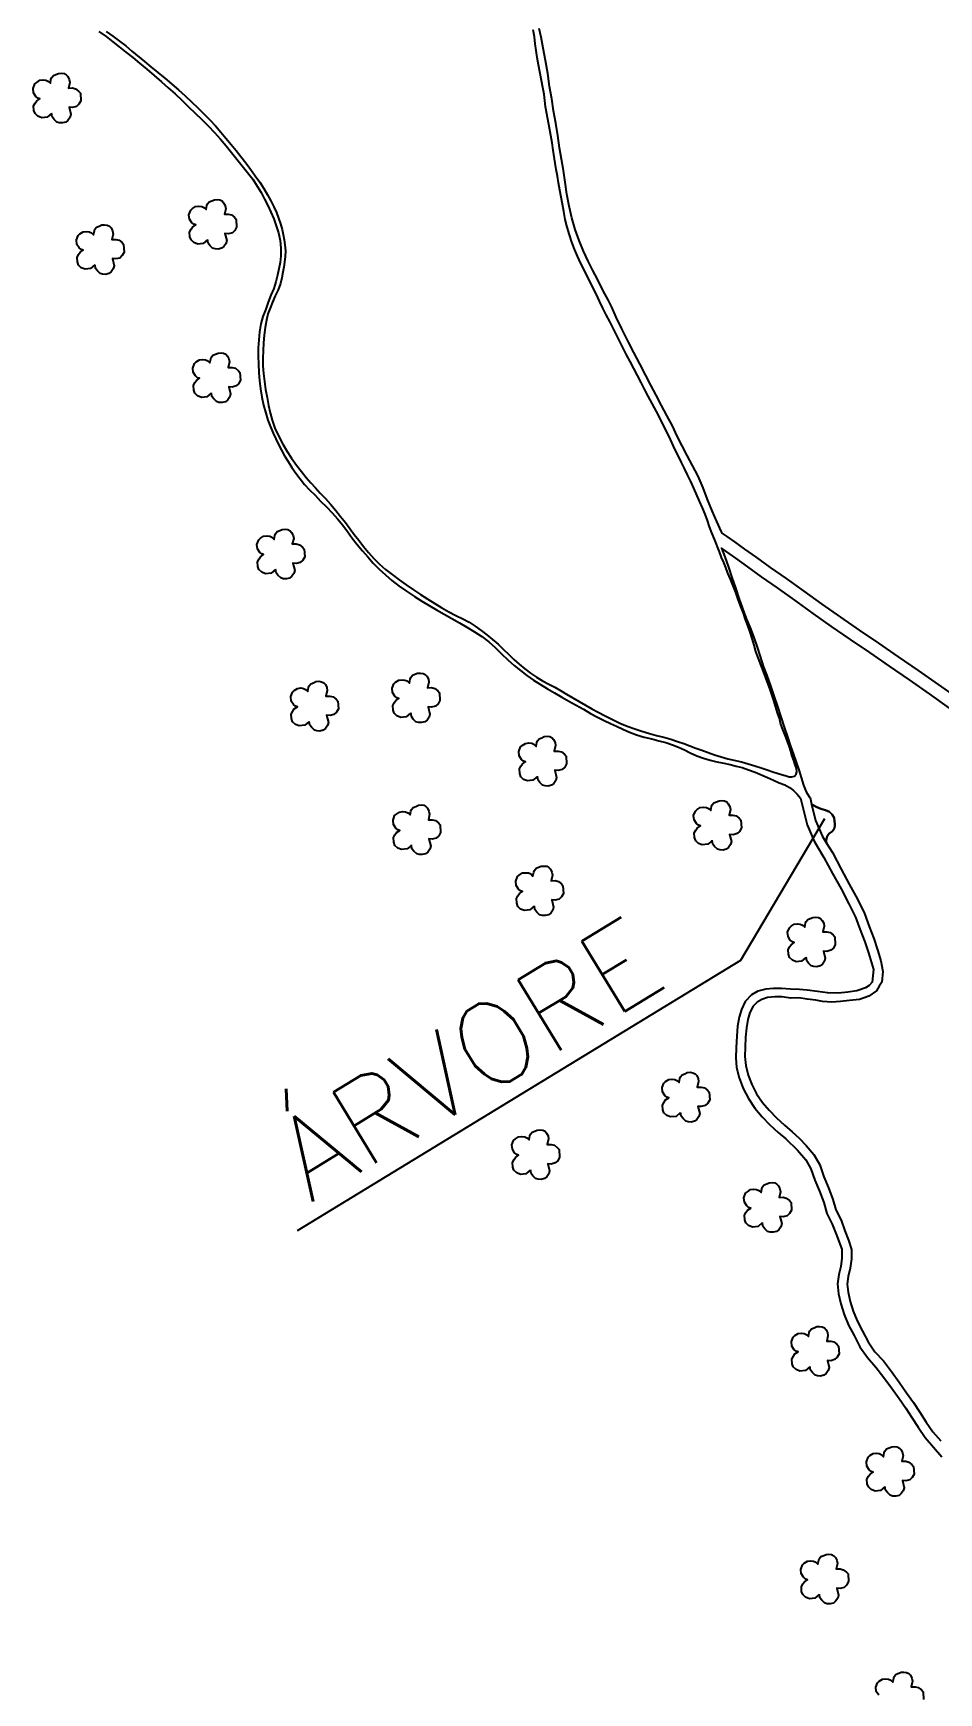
# Model space of a CAD drawing. Extents: x 737683 to 746083, y 7801653 to 7813533.
# Drawn here: x 740900 to 741469, y 7804746 to 7805790 of the extents above; entities that cross this region are included whole.
import ezdxf

# ---------------------------------------------------------------- set-up
doc = ezdxf.new("R2010")
doc.units = 0
doc.header["$MEASUREMENT"] = 0
doc.linetypes.add('CONTINUO', pattern=[0])
for name, color, linetype in [('0114000479', 1, 'Continuous'), ('0114000479013', 5, 'Continuous'), ('0114000479173', 5, 'Continuous'), ('0114000479174', 5, 'Continuous'), ('_SIMBOLO ARVORE', 118, 'Continuous'), ('MATO', 3, 'Continuous')]:
    doc.layers.add(name, color=color, linetype=linetype)
doc.layers.add('TEXTO_DIVERSOS', color=7, linetype='Continuous', lineweight=5)
doc.styles.add('ROMANS', font='romans')

msp = doc.modelspace()

# ---------------------------------------------------------------- linework, layer by layer
at = {"linetype": 'ByBlock'}
msp.add_lwpolyline([(741397.5, 7805295.5), (741344.6, 7805206.3), (741065.7, 7805036.3)], dxfattribs=at)
at = {"layer": '0114000479'}
msp.add_lwpolyline([(740941, 7805790.8), (740945.5, 7805787.6), (740949.7, 7805784.4), (740953.8, 7805781.1), (740957.9, 7805777.9), (740962.2, 7805774.5), (740966.5, 7805770.9), (740971.1, 7805767), (740975.7, 7805763.1), (740980.3, 7805759.2), (740984.6, 7805755.4), (740988.9, 7805751.5), (740993.1, 7805747.6), (740997.3, 7805743.5), (741001.6, 7805739.4), (741005.7, 7805735.4), (741009.7, 7805731.4), (741013.6, 7805727.2), (741017.4, 7805723), (741021, 7805718.8), (741024.4, 7805714.6), (741027.8, 7805710.4), (741031.1, 7805706.3), (741034.4, 7805702.1), (741037.7, 7805697.8), (741040.6, 7805693.5), (741043, 7805689.5), (741045.2, 7805685.4), (741047.2, 7805681.3), (741049.2, 7805677.1), (741051, 7805672.9), (741052.5, 7805668.6), (741053.9, 7805664.1), (741055, 7805659.4), (741055.4, 7805654.4), (741055.3, 7805649.6), (741055, 7805645.4), (741054.2, 7805641.5), (741053.3, 7805637.5), (741052.2, 7805633.4), (741050.9, 7805629.2), (741049.1, 7805625), (741047.5, 7805620.6), (741045.9, 7805616.2), (741044.1, 7805611.6), (741042.8, 7805606.8), (741041.9, 7805601.9), (741041.5, 7805596.9), (741041.2, 7805591.7), (741041.2, 7805586.6), (741041.4, 7805581.5), (741041.6, 7805576.3), (741042, 7805571.1), (741042.6, 7805566), (741043.4, 7805560.8), (741044.5, 7805555.7), (741045.9, 7805550.7), (741047.3, 7805546.2), (741048.8, 7805542), (741050.5, 7805538.1), (741052.2, 7805534.5), (741053.9, 7805530.9), (741055.8, 7805527.4), (741057.8, 7805523.8), (741060, 7805520.2), (741062.3, 7805516.5), (741064.8, 7805512.9), (741067.5, 7805509.4), (741070.3, 7805505.9), (741073.5, 7805502.4), (741076.9, 7805499), (741080.4, 7805495.4), (741084.1, 7805491.8), (741087.7, 7805488), (741091.1, 7805484.3), (741094.3, 7805480.3), (741097.3, 7805476.2), (741100.3, 7805472.1), (741103.4, 7805468), (741106.7, 7805464), (741110.1, 7805460.2), (741113.5, 7805456.3), (741117.3, 7805452.5), (741121.2, 7805448.9), (741125.3, 7805445.4), (741129.8, 7805441.9), (741134.5, 7805438.6), (741139.4, 7805435.4), (741144.1, 7805432.5), (741148.7, 7805429.7), (741153.4, 7805426.9), (741158.1, 7805424.2), (741162.9, 7805421.5), (741167.7, 7805418.8), (741172.5, 7805416), (741177.3, 7805413.2), (741181.9, 7805410.1), (741186.3, 7805406.8), (741190.3, 7805403.2), (741194.2, 7805399.3), (741198.2, 7805395.5), (741202.1, 7805391.9), (741206.2, 7805388.7), (741210.1, 7805385.7), (741214.3, 7805382.8), (741218.7, 7805380), (741223.2, 7805377.2), (741227.6, 7805374.7), (741232.1, 7805372.1), (741236.6, 7805369.5), (741241.1, 7805366.9), (741245.7, 7805364.4), (741250.2, 7805361.8), (741254.6, 7805359.5), (741258.8, 7805357.4), (741262.8, 7805355.5), (741266.6, 7805353.7), (741270.5, 7805351.9), (741274.7, 7805350.1), (741279.2, 7805348.4), (741283.9, 7805346.9), (741288.7, 7805345.7), (741293.3, 7805344.5), (741297.6, 7805343.4), (741301.7, 7805342), (741305.6, 7805340.5), (741309.4, 7805338.8), (741313, 7805336.9), (741317, 7805335.2), (741321.2, 7805333.6), (741325.4, 7805332.3), (741329.7, 7805331.3), (741334, 7805330.4), (741338, 7805329.6), (741341.9, 7805328.7), (741345.7, 7805327.7), (741349.7, 7805326.3), (741353.7, 7805324.8), (741361.6, 7805321.4), (741365.4, 7805319.8), (741369, 7805318.2), (741372.4, 7805316.8), (741375.4, 7805315.2), (741377.9, 7805313.2), (741380.2, 7805311), (741382.4, 7805308.4), (741386.5, 7805291.6), (741390.9, 7805281.5), (741397.1, 7805271.2), (741402.5, 7805261), (741407.8, 7805251.4), (741412.8, 7805242.1), (741417, 7805233.6), (741419.9, 7805225.6), (741422.8, 7805218.1), (741425.1, 7805211.2), (741428.2, 7805200.6), (741427.4, 7805192.7), (741425.6, 7805190.7), (741423.2, 7805189.2), (741417.8, 7805187.2), (741412, 7805186.4), (741406.2, 7805185.9), (741399.2, 7805186), (741393, 7805186.9), (741386.6, 7805187.6), (741381.7, 7805188.1), (741376.1, 7805188.4), (741370.4, 7805188.7), (741365.4, 7805188.8), (741360.6, 7805188.3), (741355.4, 7805187), (741351.5, 7805184.7), (741347.6, 7805180.5), (741345.2, 7805175.6), (741343.7, 7805170.8), (741342.7, 7805165.1), (741342.2, 7805158.8), (741341.8, 7805151.7), (741341.6, 7805145.2), (741342.1, 7805139.1), (741343.7, 7805132.5), (741346.3, 7805125.9), (741349.5, 7805119.5), (741353.6, 7805113.5), (741358.2, 7805108), (741363.1, 7805103), (741368.3, 7805098.2), (741373.1, 7805094.1), (741380.5, 7805087.1), (741385.6, 7805081), (741388.9, 7805075.2), (741391.3, 7805068.2), (741394.3, 7805061.2), (741396.9, 7805054.1), (741398.8, 7805047.1), (741402.3, 7805040.4), (741404.7, 7805034.2), (741408.3, 7805024.8), (741408.4, 7805019), (741407.7, 7805013.9), (741406.4, 7805008.8), (741405.6, 7805002.9), (741406.3, 7804996.7), (741407.7, 7804990.4), (741409.7, 7804983.6), (741412.5, 7804977), (741416.1, 7804970.4), (741419.7, 7804963.3), (741424.4, 7804956.5), (741429.8, 7804950.5), (741434.7, 7804944.1), (741439.5, 7804937.5), (741444.3, 7804930.9), (741448.5, 7804924.8), (741452.4, 7804918.9), (741456.3, 7804912.7), (741460.8, 7804906.2), (741466, 7804900.1), (741471.3, 7804894.1)], dxfattribs=at)
at = {"layer": '0114000479013', "color": 5, "elevation": 557.9}
msp.add_lwpolyline([(740945.5, 7805790.7), (740949.8, 7805787.8), (740953.9, 7805784.8), (740957.8, 7805781.7), (740961.7, 7805778.5), (740969.6, 7805772), (740973.7, 7805768.5), (740982.4, 7805761.4), (740991.1, 7805754), (740995.2, 7805750.3), (741003.1, 7805742.8), (741007, 7805739), (741010.7, 7805735.2), (741014.4, 7805731.4), (741017.7, 7805727.5), (741020.9, 7805723.6), (741024.1, 7805719.8), (741027.2, 7805716), (741030.2, 7805712.1), (741033.4, 7805708.2), (741036.4, 7805704.1), (741039.3, 7805700), (741042.1, 7805696), (741044.7, 7805692), (741047.1, 7805688), (741049.1, 7805684.2), (741051, 7805680.4), (741052.6, 7805676.9), (741054, 7805673.4), (741055.2, 7805669.8), (741056.2, 7805666.2), (741056.9, 7805663), (741057.6, 7805659.8), (741058, 7805656.5), (741058.3, 7805652.9), (741058.2, 7805649.2), (741057.7, 7805645.7), (741057.3, 7805642.5), (741056.7, 7805639.3), (741056.1, 7805635.9), (741055.2, 7805632.2), (741053.8, 7805628.3), (741051.9, 7805624.4), (741050.1, 7805620.6), (741048.6, 7805616.8), (741047.3, 7805613.1), (741046.3, 7805609.1), (741045.5, 7805604.6), (741044.9, 7805599.8), (741044.4, 7805595), (741044.2, 7805590), (741044, 7805585.3), (741044.1, 7805580.5), (741044.5, 7805575.6), (741045.1, 7805570.6), (741045.8, 7805565.5), (741046.7, 7805560.5), (741047.6, 7805555.6), (741048.6, 7805551), (741049.9, 7805546.2), (741051.7, 7805541.2), (741054.1, 7805536.1), (741056.6, 7805531.1), (741059.3, 7805526.5), (741062.2, 7805522.4), (741065.2, 7805518), (741068.3, 7805514), (741071.3, 7805510.3), (741074.3, 7805506.9), (741077.2, 7805503.7), (741080.2, 7805500.4), (741083.4, 7805497), (741086.6, 7805493.4), (741089.9, 7805489.5), (741093, 7805485.7), (741096, 7805481.9), (741098.8, 7805478.2), (741101.6, 7805474.4), (741104.5, 7805470.7), (741107.4, 7805466.9), (741110.6, 7805463.1), (741113.9, 7805459.3), (741117.4, 7805455.7), (741121.2, 7805452.4), (741125.4, 7805449.1), (741129.8, 7805445.8), (741134.3, 7805442.6), (741138.8, 7805439.5), (741143.3, 7805436.6), (741147.8, 7805433.6), (741152.2, 7805430.9), (741156.6, 7805428.2), (741161.1, 7805425.7), (741165.5, 7805423.4), (741169.8, 7805421.3), (741173.8, 7805419.1), (741177.6, 7805416.6), (741181.4, 7805414), (741185, 7805411.3), (741188.6, 7805408.4), (741192.1, 7805405.3), (741195.4, 7805402.1), (741198.6, 7805399), (741202, 7805395.8), (741205.4, 7805392.7), (741209, 7805389.8), (741212.5, 7805387.1), (741216.3, 7805384.7), (741220.1, 7805382.3), (741223.9, 7805380.2), (741227.7, 7805378.3), (741231.4, 7805376.2), (741235.2, 7805374), (741239.1, 7805371.6), (741243.1, 7805369.3), (741247, 7805367), (741251, 7805364.7), (741255.1, 7805362.5), (741259.5, 7805360.2), (741264, 7805357.9), (741268.7, 7805355.7), (741273.3, 7805353.8), (741278, 7805352), (741282.6, 7805350.6), (741287.3, 7805349.2), (741291.8, 7805348), (741296.4, 7805346.8), (741300.8, 7805345.6), (741304.9, 7805344.2), (741308.9, 7805342.8), (741316.5, 7805340), (741320.3, 7805338.6), (741324.3, 7805337.2), (741328.3, 7805335.8), (741332.5, 7805334.5), (741336.6, 7805333.3), (741345.1, 7805331.3), (741349.4, 7805330), (741353.6, 7805328.8), (741357.5, 7805327.5), (741361.3, 7805326.3), (741364.9, 7805325), (741368.3, 7805323.9), (741373.3, 7805322.5), (741375.2, 7805321.9), (741376.9, 7805321.8), (741378.6, 7805322.3), (741379.6, 7805323.5), (741380, 7805325.1), (741379.7, 7805327.2), (741379, 7805329.4), (741378.1, 7805332.1), (741377, 7805335), (741376.2, 7805338), (741375.3, 7805340.8), (741373.2, 7805346.5), (741370.8, 7805352.7), (741369.8, 7805355.7), (741369.1, 7805358.9), (741368.1, 7805361.5), (741367.3, 7805364.3), (741365.4, 7805370.5), (741364.3, 7805373.6), (741363.2, 7805376.8), (741360.5, 7805384.1), (741359.1, 7805388.1), (741357.5, 7805392), (741355.8, 7805396.4), (741354.3, 7805400.7), (741353.2, 7805404.8), (741352, 7805409), (741350.6, 7805413), (741349.2, 7805417), (741347.8, 7805420.9), (741346.5, 7805424.9), (741344.8, 7805429), (741343.2, 7805433.5), (741341.6, 7805437.9), (741338.3, 7805446.3), (741336.7, 7805450), (741335.3, 7805453.5), (741334, 7805456.8), (741332.7, 7805459.9), (741331.4, 7805463.4), (741328.2, 7805471.5), (741326.6, 7805475.5), (741325.1, 7805479.2), (741323.8, 7805483.2), (741322.3, 7805487.2), (741320.6, 7805491.2), (741318.8, 7805495.4), (741315.3, 7805503.5), (741313.4, 7805507.6), (741311.3, 7805511.8), (741309.3, 7805515.8), (741307.5, 7805519.7), (741305.6, 7805523.6), (741303.5, 7805527.7), (741299.4, 7805536.4), (741297.2, 7805540.8), (741292.9, 7805549.4), (741286.5, 7805561.4), (741284.2, 7805565.7), (741282, 7805570), (741277.5, 7805578.7), (741275.1, 7805583.1), (741272.8, 7805587.4), (741268.6, 7805595.8), (741266.5, 7805599.9), (741264.4, 7805604.2), (741262.3, 7805608.4), (741260.1, 7805612.5), (741258, 7805616.8), (741255.9, 7805621.1), (741253.7, 7805625.8), (741251.4, 7805630.1), (741248.9, 7805635.4), (741244.2, 7805644.9), (741242.1, 7805649.4), (741240.2, 7805653.9), (741238.5, 7805658.3), (741236.9, 7805662.9), (741235.5, 7805667.7), (741234.3, 7805672.6), (741233.4, 7805677.5), (741232.5, 7805682.1), (741231.7, 7805686.5), (741230.9, 7805691), (741230.1, 7805695.5), (741229.4, 7805699.8), (741228.6, 7805703.9), (741228, 7805707.9), (741226.8, 7805716.2), (741226.1, 7805720.8), (741225.2, 7805725.4), (741224.5, 7805730), (741222.8, 7805739), (741222, 7805743.3), (741221.4, 7805747.3), (741221, 7805751.3), (741220.3, 7805755.6), (741217.6, 7805769.9), (741216.7, 7805774.4), (741216, 7805778.8), (741215.5, 7805783.1), (741214.9, 7805787.4), (741214.2, 7805791.8)], dxfattribs=at)
at = {"layer": '0114000479173', "linetype": 'ByBlock'}
msp.add_lwpolyline([(741481.8, 7805371.1), (741469.2, 7805380), (741456.6, 7805388.7), (741444, 7805397.4), (741431.5, 7805405.9), (741419.4, 7805414.2), (741407.6, 7805422.3), (741396, 7805430.5), (741384.6, 7805438.8), (741373.5, 7805446.6), (741363.5, 7805453.6), (741354.8, 7805459.8), (741347.4, 7805465.1), (741341.1, 7805469.7), (741336.2, 7805473), (741333, 7805475.2), (741333, 7805475.2), (741332.6, 7805476), (741329.6, 7805482.5), (741326.8, 7805489.3), (741323.9, 7805496.3), (741321, 7805503.7), (741317.9, 7805511), (741314.4, 7805517.8), (741311, 7805524.1), (741307.8, 7805530.1), (741304.8, 7805536.3), (741301.7, 7805542.8), (741298.2, 7805549.2), (741294.8, 7805555.6), (741291.5, 7805562), (741288.2, 7805568.4), (741284.8, 7805574.9), (741281.2, 7805581.7), (741277.4, 7805588.8), (741273.7, 7805596.2), (741269.9, 7805603.7), (741266.4, 7805611.1), (741263.6, 7805617.3), (741261.3, 7805621.9), (741259.2, 7805625.8), (741257, 7805630.1), (741254.6, 7805635), (741251.7, 7805640.5), (741248.7, 7805646.3), (741245.7, 7805652.6), (741243, 7805659.3), (741240.5, 7805666.3), (741238.5, 7805673.5), (741236.8, 7805681), (741235.4, 7805688.5), (741234.2, 7805696.1), (741233.2, 7805703.4), (741232, 7805710.5), (741230.8, 7805717.7), (741229.6, 7805725.3), (741228.4, 7805733.1), (741227, 7805740.9), (741225.8, 7805748.4), (741224.5, 7805756.2), (741223.3, 7805764.4), (741221.8, 7805772.6), (741220.4, 7805780.3), (741219.1, 7805787.2), (741218, 7805792.7)], dxfattribs=at)
at = {"layer": '0114000479174', "linetype": 'ByBlock'}
msp.add_lwpolyline([(741476.1, 7805365.2), (741463.5, 7805374.1), (741450.9, 7805382.9), (741438.3, 7805391.5), (741425.9, 7805400.1), (741413.8, 7805408.4), (741401.9, 7805416.5), (741390.3, 7805424.7), (741378.8, 7805433), (741367.8, 7805440.8), (741357.8, 7805447.8), (741349.1, 7805454), (741341.7, 7805459.4), (741335.4, 7805463.8), (741332.6, 7805465.8), (741334.8, 7805460.2), (741337, 7805453.7), (741339.2, 7805447.4), (741341.4, 7805440.9), (741343.6, 7805434.3), (741345.9, 7805427.7), (741348.2, 7805421.6), (741350.6, 7805415.7), (741352.9, 7805409.6), (741355, 7805403.5), (741356.9, 7805397.5), (741358.9, 7805391.6), (741361.2, 7805385.6), (741363.5, 7805379.2), (741365.6, 7805372.8), (741367.8, 7805366.2), (741369.9, 7805359.6), (741372, 7805353.2), (741374.1, 7805347), (741376, 7805341.2), (741377.9, 7805336), (741379.5, 7805331.1), (741381.2, 7805326.3), (741382.7, 7805321.4), (741384.2, 7805316.6), (741385.8, 7805312.5), (741388, 7805309.2), (741388.3, 7805308.9), (741389.3, 7805304.7), (741392.1, 7805303), (741395.2, 7805301.7), (741398.1, 7805300.9), (741400.5, 7805299.8), (741402.3, 7805298.1), (741403.4, 7805296.1), (741403.8, 7805294), (741404, 7805292.3), (741404, 7805290.8), (741403.6, 7805289.2), (741402.2, 7805287.5), (741400.3, 7805286.2), (741399, 7805284.5), (741398.4, 7805281.9), (741398.7, 7805280.2), (741402.4, 7805274.2), (741407.8, 7805263.8), (741413, 7805254.3), (741418.1, 7805244.9), (741422.6, 7805236), (741425.6, 7805227.8), (741428.5, 7805220.1), (741430.8, 7805213), (741432.8, 7805206.1), (741434.1, 7805199.5), (741433.4, 7805192.8), (741431.8, 7805190.2), (741430.1, 7805187.2), (741425.4, 7805183.9), (741419.5, 7805181.8), (741413.1, 7805181.1), (741407.5, 7805180.6), (741402, 7805180.2), (741396.2, 7805180.5), (741392, 7805181.4), (741386.5, 7805182.1), (741381.2, 7805182.9), (741376.3, 7805182.6), (741370.5, 7805183.4), (741366.1, 7805183.4), (741361.5, 7805183), (741358, 7805181.9), (741355, 7805180.2), (741352.5, 7805177.6), (741350.5, 7805173.7), (741349.1, 7805169.2), (741348.3, 7805164), (741347.8, 7805158.1), (741347.5, 7805151.9), (741347.4, 7805145.9), (741348, 7805140.2), (741349.4, 7805134.3), (741351.8, 7805128.4), (741354.7, 7805122.5), (741358.4, 7805117.1), (741362.6, 7805112.1), (741367.3, 7805107.3), (741372.3, 7805102.7), (741377.1, 7805098.6), (741381.4, 7805094.5), (741385.9, 7805090), (741390.6, 7805084.4), (741394.4, 7805077.7), (741396.9, 7805070.3), (741399.9, 7805063.4), (741402.6, 7805055.9), (741404.5, 7805049.4), (741407.8, 7805042.9), (741410.3, 7805036.3), (741412.6, 7805030.4), (741414.3, 7805024.6), (741414.5, 7805018.6), (741413.6, 7805012.7), (741412.3, 7805007.6), (741411.7, 7805002.8), (741412.2, 7804997.7), (741413.5, 7804991.9), (741415.4, 7804985.7), (741418, 7804979.6), (741421.4, 7804973.2), (741424.9, 7804966.4), (741429.1, 7804960.2), (741434.5, 7804954.4), (741439.5, 7804947.7), (741444.4, 7804941), (741449.1, 7804934.4), (741453.5, 7804928.2), (741457.4, 7804922.1), (741461.3, 7804916), (741465.5, 7804909.9), (741470.6, 7804904.1)], dxfattribs=at)
at = {"layer": '_SIMBOLO ARVORE', "linetype": 'CONTINUO'}
for points in [[(740911.2, 7805739.2, 0), (740908.5, 7805736.9, 0), (740905, 7805736.5, 0), (740902.6, 7805737.5, 0), (740900.8, 7805739.2, 0), (740900.1, 7805741.1, 0), (740899.9, 7805744, 0), (740900.9, 7805745.8, 0), (740901.9, 7805747.2, 0), (740903.8, 7805748.5, 0), (740902.6, 7805748.9, 0), (740901.3, 7805749.9, 0), (740899.9, 7805752.2, 0), (740899.6, 7805755, 0), (740900.7, 7805757.8, 0), (740901.8, 7805758.8, 0), (740903.8, 7805760.1, 0), (740905.9, 7805760.4, 0), (740907.6, 7805760.1, 0), (740908.9, 7805759.5, 0), (740910.4, 7805758.2, 0), (740910.8, 7805760.7, 0), (740911.2, 7805761.7, 0), (740912.3, 7805763.1, 0), (740913.9, 7805763.7, 0), (740915.5, 7805764.4, 0), (740917.3, 7805764.5, 0), (740919, 7805764.3, 0), (740920.4, 7805763.6, 0), (740921.4, 7805762.5, 0), (740922.3, 7805760.7, 0), (740922.7, 7805758.7, 0), (740921.8, 7805755.2, 0), (740924.3, 7805755.3, 0), (740926.3, 7805754.8, 0), (740928.2, 7805753.3, 0), (740929.3, 7805752.1, 0), (740929.6, 7805747.2, 0), (740928.4, 7805745.1, 0), (740926.8, 7805743.6, 0), (740924.4, 7805743, 0), (740922.2, 7805743.2, 0), (740923.3, 7805738.7, 0), (740922.8, 7805736.8, 0), (740921.5, 7805734.9, 0), (740920.1, 7805733.8, 0), (740918, 7805733.3, 0), (740916, 7805733.4, 0), (740914.5, 7805733.8, 0), (740912.8, 7805735.5, 0), (740911.6, 7805737.1, 0), (740911.2, 7805739.4, 0)], [(741009.2, 7805659.8, 0), (741006.5, 7805657.5, 0), (741003.1, 7805657.1, 0), (741000.6, 7805658, 0), (740998.9, 7805659.7, 0), (740998.2, 7805661.7, 0), (740998, 7805664.6, 0), (740998.9, 7805666.4, 0), (740999.9, 7805667.7, 0), (741001.9, 7805669.1, 0), (741000.6, 7805669.5, 0), (740999.4, 7805670.5, 0), (740997.9, 7805672.8, 0), (740997.6, 7805675.5, 0), (740998.7, 7805678.4, 0), (740999.8, 7805679.4, 0), (741001.8, 7805680.6, 0), (741003.9, 7805680.9, 0), (741005.6, 7805680.7, 0), (741007, 7805680.1, 0), (741008.4, 7805678.8, 0), (741008.9, 7805681.3, 0), (741009.2, 7805682.3, 0), (741010.3, 7805683.7, 0), (741012, 7805684.2, 0), (741013.6, 7805685, 0), (741015.4, 7805685.1, 0), (741017, 7805684.9, 0), (741018.4, 7805684.2, 0), (741019.4, 7805683, 0), (741020.3, 7805681.3, 0), (741020.7, 7805679.3, 0), (741019.9, 7805675.8, 0), (741022.3, 7805675.9, 0), (741024.4, 7805675.4, 0), (741026.3, 7805673.9, 0), (741027.3, 7805672.6, 0), (741027.6, 7805667.8, 0), (741026.4, 7805665.7, 0), (741024.9, 7805664.2, 0), (741022.4, 7805663.6, 0), (741020.2, 7805663.8, 0), (741021.4, 7805659.3, 0), (741020.9, 7805657.3, 0), (741019.6, 7805655.5, 0), (741018.1, 7805654.4, 0), (741016.1, 7805653.9, 0), (741014.1, 7805654, 0), (741012.5, 7805654.4, 0), (741010.8, 7805656.1, 0), (741009.6, 7805657.7, 0), (741009.3, 7805660, 0)], [(740938.4, 7805643.9, 0), (740935.7, 7805641.6, 0), (740932.3, 7805641.2, 0), (740929.8, 7805642.1, 0), (740928.1, 7805643.8, 0), (740927.4, 7805645.8, 0), (740927.2, 7805648.7, 0), (740928.1, 7805650.5, 0), (740929.1, 7805651.9, 0), (740931.1, 7805653.2, 0), (740929.8, 7805653.6, 0), (740928.6, 7805654.6, 0), (740927.1, 7805656.9, 0), (740926.8, 7805659.7, 0), (740927.9, 7805662.5, 0), (740929, 7805663.5, 0), (740931, 7805664.8, 0), (740933.1, 7805665, 0), (740934.8, 7805664.8, 0), (740936.2, 7805664.2, 0), (740937.6, 7805662.9, 0), (740938.1, 7805665.4, 0), (740938.4, 7805666.4, 0), (740939.5, 7805667.8, 0), (740941.2, 7805668.4, 0), (740942.8, 7805669.1, 0), (740944.5, 7805669.2, 0), (740946.2, 7805669, 0), (740947.6, 7805668.3, 0), (740948.6, 7805667.2, 0), (740949.5, 7805665.4, 0), (740949.9, 7805663.4, 0), (740949.1, 7805659.9, 0), (740951.5, 7805660, 0), (740953.6, 7805659.5, 0), (740955.5, 7805658, 0), (740956.5, 7805656.7, 0), (740956.8, 7805651.9, 0), (740955.6, 7805649.8, 0), (740954.1, 7805648.3, 0), (740951.6, 7805647.7, 0), (740949.4, 7805647.9, 0), (740950.6, 7805643.4, 0), (740950, 7805641.4, 0), (740948.7, 7805639.6, 0), (740947.3, 7805638.5, 0), (740945.3, 7805638, 0), (740943.3, 7805638.1, 0), (740941.7, 7805638.5, 0), (740940, 7805640.2, 0), (740938.8, 7805641.8, 0), (740938.5, 7805644.1, 0)], [(741011.6, 7805563.3, 0), (741008.9, 7805561, 0), (741005.5, 7805560.6, 0), (741003, 7805561.6, 0), (741001.3, 7805563.3, 0), (741000.6, 7805565.2, 0), (741000.4, 7805568.1, 0), (741001.3, 7805569.9, 0), (741002.3, 7805571.3, 0), (741004.3, 7805572.6, 0), (741003, 7805573, 0), (741001.8, 7805574.1, 0), (741000.3, 7805576.4, 0), (741000, 7805579.1, 0), (741001.1, 7805581.9, 0), (741002.2, 7805583, 0), (741004.2, 7805584.2, 0), (741006.3, 7805584.5, 0), (741008, 7805584.2, 0), (741009.4, 7805583.6, 0), (741010.8, 7805582.3, 0), (741011.3, 7805584.8, 0), (741011.6, 7805585.8, 0), (741012.7, 7805587.2, 0), (741014.4, 7805587.8, 0), (741016, 7805588.5, 0), (741017.8, 7805588.7, 0), (741019.4, 7805588.4, 0), (741020.8, 7805587.7, 0), (741021.8, 7805586.6, 0), (741022.7, 7805584.8, 0), (741023.1, 7805582.9, 0), (741022.3, 7805579.4, 0), (741024.7, 7805579.4, 0), (741026.8, 7805578.9, 0), (741028.7, 7805577.4, 0), (741029.7, 7805576.2, 0), (741030, 7805571.4, 0), (741028.8, 7805569.2, 0), (741027.3, 7805567.8, 0), (741024.8, 7805567.1, 0), (741022.6, 7805567.3, 0), (741023.8, 7805562.8, 0), (741023.3, 7805560.9, 0), (741022, 7805559, 0), (741020.5, 7805557.9, 0), (741018.5, 7805557.4, 0), (741016.5, 7805557.5, 0), (741014.9, 7805558, 0), (741013.2, 7805559.7, 0), (741012, 7805561.2, 0), (741011.7, 7805563.5, 0)], [(741052, 7805452.3, 0), (741049.3, 7805450.1, 0), (741045.8, 7805449.7, 0), (741043.4, 7805450.6, 0), (741041.6, 7805452.3, 0), (741040.9, 7805454.3, 0), (741040.7, 7805457.1, 0), (741041.7, 7805459, 0), (741042.7, 7805460.3, 0), (741044.6, 7805461.7, 0), (741043.4, 7805462.1, 0), (741042.1, 7805463.1, 0), (741040.7, 7805465.4, 0), (741040.4, 7805468.1, 0), (741041.5, 7805471, 0), (741042.6, 7805472, 0), (741044.6, 7805473.2, 0), (741046.7, 7805473.5, 0), (741048.4, 7805473.3, 0), (741049.7, 7805472.6, 0), (741051.2, 7805471.3, 0), (741051.6, 7805473.8, 0), (741052, 7805474.8, 0), (741053.1, 7805476.2, 0), (741054.7, 7805476.8, 0), (741056.3, 7805477.5, 0), (741058.1, 7805477.7, 0), (741059.8, 7805477.4, 0), (741061.2, 7805476.7, 0), (741062.2, 7805475.6, 0), (741063.1, 7805473.8, 0), (741063.5, 7805471.9, 0), (741062.6, 7805468.4, 0), (741065.1, 7805468.4, 0), (741067.1, 7805467.9, 0), (741069, 7805466.4, 0), (741070.1, 7805465.2, 0), (741070.4, 7805460.4, 0), (741069.2, 7805458.2, 0), (741067.6, 7805456.8, 0), (741065.2, 7805456.1, 0), (741063, 7805456.3, 0), (741064.2, 7805451.8, 0), (741063.6, 7805449.9, 0), (741062.3, 7805448.1, 0), (741060.9, 7805446.9, 0), (741058.9, 7805446.4, 0), (741056.8, 7805446.5, 0), (741055.3, 7805447, 0), (741053.6, 7805448.7, 0), (741052.4, 7805450.2, 0), (741052, 7805452.6, 0)], [(741137, 7805361.9, 0), (741134.3, 7805359.6, 0), (741130.9, 7805359.2, 0), (741128.4, 7805360.2, 0), (741126.7, 7805361.9, 0), (741126, 7805363.8, 0), (741125.8, 7805366.7, 0), (741126.7, 7805368.5, 0), (741127.7, 7805369.9, 0), (741129.7, 7805371.2, 0), (741128.4, 7805371.6, 0), (741127.2, 7805372.6, 0), (741125.7, 7805374.9, 0), (741125.5, 7805377.7, 0), (741126.5, 7805380.5, 0), (741127.6, 7805381.5, 0), (741129.6, 7805382.8, 0), (741131.8, 7805383, 0), (741133.5, 7805382.8, 0), (741134.8, 7805382.2, 0), (741136.3, 7805380.9, 0), (741136.7, 7805383.4, 0), (741137.1, 7805384.4, 0), (741138.2, 7805385.8, 0), (741139.8, 7805386.4, 0), (741141.4, 7805387.1, 0), (741143.2, 7805387.2, 0), (741144.9, 7805387, 0), (741146.2, 7805386.3, 0), (741147.3, 7805385.2, 0), (741148.2, 7805383.4, 0), (741148.5, 7805381.4, 0), (741147.7, 7805377.9, 0), (741150.1, 7805378, 0), (741152.2, 7805377.5, 0), (741154.1, 7805376, 0), (741155.2, 7805374.8, 0), (741155.4, 7805369.9, 0), (741154.3, 7805367.8, 0), (741152.7, 7805366.3, 0), (741150.2, 7805365.7, 0), (741148, 7805365.9, 0), (741149.2, 7805361.4, 0), (741148.7, 7805359.4, 0), (741147.4, 7805357.6, 0), (741145.9, 7805356.5, 0), (741143.9, 7805356, 0), (741141.9, 7805356.1, 0), (741140.4, 7805356.5, 0), (741138.6, 7805358.2, 0), (741137.5, 7805359.8, 0), (741137.1, 7805362.1, 0)], [(741073.1, 7805356.6, 0), (741070.4, 7805354.3, 0), (741067, 7805353.9, 0), (741064.6, 7805354.9, 0), (741062.8, 7805356.6, 0), (741062.1, 7805358.5, 0), (741061.9, 7805361.4, 0), (741062.9, 7805363.2, 0), (741063.8, 7805364.6, 0), (741065.8, 7805365.9, 0), (741064.6, 7805366.3, 0), (741063.3, 7805367.4, 0), (741061.9, 7805369.6, 0), (741061.6, 7805372.4, 0), (741062.7, 7805375.2, 0), (741063.8, 7805376.3, 0), (741065.8, 7805377.5, 0), (741067.9, 7805377.8, 0), (741069.6, 7805377.5, 0), (741070.9, 7805376.9, 0), (741072.4, 7805375.6, 0), (741072.8, 7805378.1, 0), (741073.2, 7805379.1, 0), (741074.3, 7805380.5, 0), (741075.9, 7805381.1, 0), (741077.5, 7805381.8, 0), (741079.3, 7805382, 0), (741081, 7805381.7, 0), (741082.4, 7805381, 0), (741083.4, 7805379.9, 0), (741084.3, 7805378.1, 0), (741084.6, 7805376.2, 0), (741083.8, 7805372.7, 0), (741086.3, 7805372.7, 0), (741088.3, 7805372.2, 0), (741090.2, 7805370.7, 0), (741091.3, 7805369.5, 0), (741091.6, 7805364.7, 0), (741090.4, 7805362.5, 0), (741088.8, 7805361.1, 0), (741086.4, 7805360.4, 0), (741084.2, 7805360.6, 0), (741085.3, 7805356.1, 0), (741084.8, 7805354.2, 0), (741083.5, 7805352.3, 0), (741082.1, 7805351.2, 0), (741080, 7805350.7, 0), (741078, 7805350.8, 0), (741076.5, 7805351.2, 0), (741074.8, 7805353, 0), (741073.6, 7805354.5, 0), (741073.2, 7805356.8, 0)], [(741216.7, 7805322, 0), (741214, 7805319.8, 0), (741210.6, 7805319.4, 0), (741208.1, 7805320.3, 0), (741206.4, 7805322, 0), (741205.7, 7805324, 0), (741205.5, 7805326.9, 0), (741206.4, 7805328.7, 0), (741207.4, 7805330, 0), (741209.4, 7805331.4, 0), (741208.1, 7805331.8, 0), (741206.9, 7805332.8, 0), (741205.4, 7805335.1, 0), (741205.2, 7805337.8, 0), (741206.2, 7805340.7, 0), (741207.3, 7805341.7, 0), (741209.4, 7805342.9, 0), (741211.5, 7805343.2, 0), (741213.2, 7805343, 0), (741214.5, 7805342.4, 0), (741216, 7805341, 0), (741216.4, 7805343.5, 0), (741216.8, 7805344.5, 0), (741217.9, 7805345.9, 0), (741219.5, 7805346.5, 0), (741221.1, 7805347.2, 0), (741222.9, 7805347.4, 0), (741224.6, 7805347.2, 0), (741226, 7805346.4, 0), (741227, 7805345.3, 0), (741227.9, 7805343.6, 0), (741228.2, 7805341.6, 0), (741227.4, 7805338.1, 0), (741229.9, 7805338.1, 0), (741231.9, 7805337.7, 0), (741233.8, 7805336.1, 0), (741234.9, 7805334.9, 0), (741235.1, 7805330.1, 0), (741234, 7805327.9, 0), (741232.4, 7805326.5, 0), (741229.9, 7805325.8, 0), (741227.8, 7805326, 0), (741228.9, 7805321.5, 0), (741228.4, 7805319.6, 0), (741227.1, 7805317.8, 0), (741225.7, 7805316.6, 0), (741223.6, 7805316.1, 0), (741221.6, 7805316.3, 0), (741220.1, 7805316.7, 0), (741218.3, 7805318.4, 0), (741217.2, 7805319.9, 0), (741216.8, 7805322.3, 0)], [(741137.5, 7805278.8, 0), (741134.8, 7805276.6, 0), (741131.4, 7805276.2, 0), (741128.9, 7805277.1, 0), (741127.2, 7805278.8, 0), (741126.5, 7805280.8, 0), (741126.3, 7805283.7, 0), (741127.2, 7805285.5, 0), (741128.2, 7805286.8, 0), (741130.2, 7805288.2, 0), (741128.9, 7805288.6, 0), (741127.7, 7805289.6, 0), (741126.2, 7805291.9, 0), (741126, 7805294.6, 0), (741127, 7805297.5, 0), (741128.1, 7805298.5, 0), (741130.1, 7805299.7, 0), (741132.2, 7805300, 0), (741133.9, 7805299.8, 0), (741135.3, 7805299.2, 0), (741136.7, 7805297.9, 0), (741137.2, 7805300.4, 0), (741137.5, 7805301.4, 0), (741138.6, 7805302.7, 0), (741140.3, 7805303.3, 0), (741141.9, 7805304.1, 0), (741143.7, 7805304.2, 0), (741145.3, 7805304, 0), (741146.7, 7805303.2, 0), (741147.7, 7805302.1, 0), (741148.6, 7805300.4, 0), (741149, 7805298.4, 0), (741148.2, 7805294.9, 0), (741150.6, 7805294.9, 0), (741152.7, 7805294.5, 0), (741154.6, 7805292.9, 0), (741155.6, 7805291.7, 0), (741155.9, 7805286.9, 0), (741154.7, 7805284.8, 0), (741153.2, 7805283.3, 0), (741150.7, 7805282.7, 0), (741148.5, 7805282.8, 0), (741149.7, 7805278.3, 0), (741149.2, 7805276.4, 0), (741147.9, 7805274.6, 0), (741146.4, 7805273.5, 0), (741144.4, 7805273, 0), (741142.4, 7805273.1, 0), (741140.9, 7805273.5, 0), (741139.1, 7805275.2, 0), (741137.9, 7805276.7, 0), (741137.6, 7805279.1, 0)], [(741326.7, 7805281.7, 0), (741324, 7805279.5, 0), (741320.5, 7805279.1, 0), (741318.1, 7805280, 0), (741316.4, 7805281.7, 0), (741315.7, 7805283.7, 0), (741315.5, 7805286.6, 0), (741316.4, 7805288.4, 0), (741317.4, 7805289.7, 0), (741319.4, 7805291.1, 0), (741318.1, 7805291.5, 0), (741316.9, 7805292.5, 0), (741315.4, 7805294.8, 0), (741315.1, 7805297.5, 0), (741316.2, 7805300.4, 0), (741317.3, 7805301.4, 0), (741319.3, 7805302.6, 0), (741321.4, 7805302.9, 0), (741323.1, 7805302.7, 0), (741324.5, 7805302, 0), (741325.9, 7805300.7, 0), (741326.4, 7805303.2, 0), (741326.7, 7805304.2, 0), (741327.8, 7805305.6, 0), (741329.5, 7805306.2, 0), (741331.1, 7805306.9, 0), (741332.8, 7805307.1, 0), (741334.5, 7805306.9, 0), (741335.9, 7805306.1, 0), (741336.9, 7805305, 0), (741337.8, 7805303.3, 0), (741338.2, 7805301.3, 0), (741337.4, 7805297.8, 0), (741339.8, 7805297.8, 0), (741341.8, 7805297.3, 0), (741343.8, 7805295.8, 0), (741344.8, 7805294.6, 0), (741345.1, 7805289.8, 0), (741343.9, 7805287.6, 0), (741342.4, 7805286.2, 0), (741339.9, 7805285.5, 0), (741337.7, 7805285.7, 0), (741338.9, 7805281.2, 0), (741338.3, 7805279.3, 0), (741337, 7805277.5, 0), (741335.6, 7805276.3, 0), (741333.6, 7805275.8, 0), (741331.6, 7805276, 0), (741330, 7805276.4, 0), (741328.3, 7805278.1, 0), (741327.1, 7805279.6, 0), (741326.8, 7805282, 0)], [(741214.8, 7805240.5, 0), (741212.1, 7805238.2, 0), (741208.7, 7805237.8, 0), (741206.2, 7805238.7, 0), (741204.5, 7805240.4, 0), (741203.8, 7805242.4, 0), (741203.6, 7805245.3, 0), (741204.5, 7805247.1, 0), (741205.5, 7805248.5, 0), (741207.5, 7805249.8, 0), (741206.2, 7805250.2, 0), (741205, 7805251.2, 0), (741203.5, 7805253.5, 0), (741203.3, 7805256.3, 0), (741204.3, 7805259.1, 0), (741205.4, 7805260.1, 0), (741207.4, 7805261.4, 0), (741209.5, 7805261.6, 0), (741211.2, 7805261.4, 0), (741212.6, 7805260.8, 0), (741214, 7805259.5, 0), (741214.5, 7805262, 0), (741214.9, 7805263, 0), (741216, 7805264.4, 0), (741217.6, 7805265, 0), (741219.2, 7805265.7, 0), (741221, 7805265.8, 0), (741222.7, 7805265.6, 0), (741224, 7805264.9, 0), (741225.1, 7805263.8, 0), (741225.9, 7805262, 0), (741226.3, 7805260, 0), (741225.5, 7805256.5, 0), (741227.9, 7805256.6, 0), (741230, 7805256.1, 0), (741231.9, 7805254.6, 0), (741232.9, 7805253.3, 0), (741233.2, 7805248.5, 0), (741232, 7805246.4, 0), (741230.5, 7805244.9, 0), (741228, 7805244.3, 0), (741225.8, 7805244.5, 0), (741227, 7805240, 0), (741226.5, 7805238, 0), (741225.2, 7805236.2, 0), (741223.7, 7805235.1, 0), (741221.7, 7805234.6, 0), (741219.7, 7805234.7, 0), (741218.2, 7805235.1, 0), (741216.4, 7805236.8, 0), (741215.2, 7805238.4, 0), (741214.9, 7805240.7, 0)], [(741385.7, 7805208.3, 0), (741383, 7805206, 0), (741379.6, 7805205.6, 0), (741377.2, 7805206.6, 0), (741375.4, 7805208.3, 0), (741374.7, 7805210.3, 0), (741374.5, 7805213.1, 0), (741375.5, 7805215, 0), (741376.4, 7805216.3, 0), (741378.4, 7805217.6, 0), (741377.2, 7805218, 0), (741375.9, 7805219.1, 0), (741374.5, 7805221.4, 0), (741374.2, 7805224.1, 0), (741375.3, 7805226.9, 0), (741376.4, 7805228, 0), (741378.4, 7805229.2, 0), (741380.5, 7805229.5, 0), (741382.2, 7805229.2, 0), (741383.5, 7805228.6, 0), (741385, 7805227.3, 0), (741385.4, 7805229.8, 0), (741385.8, 7805230.8, 0), (741386.9, 7805232.2, 0), (741388.5, 7805232.8, 0), (741390.1, 7805233.5, 0), (741391.9, 7805233.7, 0), (741393.6, 7805233.4, 0), (741395, 7805232.7, 0), (741396, 7805231.6, 0), (741396.9, 7805229.8, 0), (741397.2, 7805227.9, 0), (741396.4, 7805224.4, 0), (741398.9, 7805224.4, 0), (741400.9, 7805223.9, 0), (741402.8, 7805222.4, 0), (741403.9, 7805221.2, 0), (741404.2, 7805216.4, 0), (741403, 7805214.2, 0), (741401.4, 7805212.8, 0), (741398.9, 7805212.1, 0), (741396.8, 7805212.3, 0), (741397.9, 7805207.8, 0), (741397.4, 7805205.9, 0), (741396.1, 7805204.1, 0), (741394.7, 7805202.9, 0), (741392.6, 7805202.4, 0), (741390.6, 7805202.5, 0), (741389.1, 7805203, 0), (741387.4, 7805204.7, 0), (741386.2, 7805206.2, 0), (741385.8, 7805208.5, 0)], [(741306.7, 7805110.6, 0), (741304, 7805108.3, 0), (741300.6, 7805107.9, 0), (741298.2, 7805108.9, 0), (741296.4, 7805110.6, 0), (741295.7, 7805112.5, 0), (741295.5, 7805115.4, 0), (741296.5, 7805117.3, 0), (741297.4, 7805118.6, 0), (741299.4, 7805119.9, 0), (741298.2, 7805120.3, 0), (741296.9, 7805121.4, 0), (741295.5, 7805123.7, 0), (741295.2, 7805126.4, 0), (741296.3, 7805129.2, 0), (741297.4, 7805130.3, 0), (741299.4, 7805131.5, 0), (741301.5, 7805131.8, 0), (741303.2, 7805131.5, 0), (741304.5, 7805130.9, 0), (741306, 7805129.6, 0), (741306.4, 7805132.1, 0), (741306.8, 7805133.1, 0), (741307.9, 7805134.5, 0), (741309.5, 7805135.1, 0), (741311.1, 7805135.8, 0), (741312.9, 7805136, 0), (741314.6, 7805135.7, 0), (741316, 7805135, 0), (741317, 7805133.9, 0), (741317.9, 7805132.1, 0), (741318.2, 7805130.2, 0), (741317.4, 7805126.7, 0), (741319.9, 7805126.7, 0), (741321.9, 7805126.2, 0), (741323.8, 7805124.7, 0), (741324.9, 7805123.5, 0), (741325.2, 7805118.7, 0), (741324, 7805116.5, 0), (741322.4, 7805115.1, 0), (741319.9, 7805114.4, 0), (741317.8, 7805114.6, 0), (741318.9, 7805110.1, 0), (741318.4, 7805108.2, 0), (741317.1, 7805106.3, 0), (741315.7, 7805105.2, 0), (741313.6, 7805104.7, 0), (741311.6, 7805104.8, 0), (741310.1, 7805105.3, 0), (741308.4, 7805107, 0), (741307.2, 7805108.5, 0), (741306.8, 7805110.8, 0)], [(741212.3, 7805074.5, 0), (741209.6, 7805072.2, 0), (741206.2, 7805071.8, 0), (741203.8, 7805072.8, 0), (741202, 7805074.5, 0), (741201.3, 7805076.4, 0), (741201.1, 7805079.3, 0), (741202.1, 7805081.1, 0), (741203, 7805082.5, 0), (741205, 7805083.8, 0), (741203.8, 7805084.2, 0), (741202.5, 7805085.3, 0), (741201.1, 7805087.6, 0), (741200.8, 7805090.3, 0), (741201.8, 7805093.1, 0), (741203, 7805094.2, 0), (741205, 7805095.4, 0), (741207.1, 7805095.7, 0), (741208.8, 7805095.4, 0), (741210.1, 7805094.8, 0), (741211.6, 7805093.5, 0), (741212, 7805096, 0), (741212.4, 7805097, 0), (741213.5, 7805098.4, 0), (741215.1, 7805099, 0), (741216.7, 7805099.7, 0), (741218.5, 7805099.9, 0), (741220.2, 7805099.6, 0), (741221.6, 7805098.9, 0), (741222.6, 7805097.8, 0), (741223.5, 7805096, 0), (741223.8, 7805094.1, 0), (741223, 7805090.6, 0), (741225.5, 7805090.6, 0), (741227.5, 7805090.1, 0), (741229.4, 7805088.6, 0), (741230.5, 7805087.4, 0), (741230.8, 7805082.6, 0), (741229.6, 7805080.4, 0), (741228, 7805079, 0), (741225.5, 7805078.3, 0), (741223.4, 7805078.5, 0), (741224.5, 7805074, 0), (741224, 7805072.1, 0), (741222.7, 7805070.2, 0), (741221.3, 7805069.1, 0), (741219.2, 7805068.6, 0), (741217.2, 7805068.7, 0), (741215.7, 7805069.2, 0), (741214, 7805070.9, 0), (741212.8, 7805072.4, 0), (741212.4, 7805074.7, 0)], [(741358.3, 7805041.3, 0), (741355.6, 7805039, 0), (741352.2, 7805038.6, 0), (741349.7, 7805039.6, 0), (741348, 7805041.3, 0), (741347.3, 7805043.2, 0), (741347.1, 7805046.1, 0), (741348, 7805047.9, 0), (741349, 7805049.3, 0), (741351, 7805050.6, 0), (741349.7, 7805051, 0), (741348.5, 7805052, 0), (741347, 7805054.3, 0), (741346.7, 7805057.1, 0), (741347.8, 7805059.9, 0), (741348.9, 7805060.9, 0), (741350.9, 7805062.2, 0), (741353, 7805062.5, 0), (741354.7, 7805062.2, 0), (741356.1, 7805061.6, 0), (741357.5, 7805060.3, 0), (741358, 7805062.8, 0), (741358.3, 7805063.8, 0), (741359.4, 7805065.2, 0), (741361.1, 7805065.8, 0), (741362.7, 7805066.5, 0), (741364.4, 7805066.6, 0), (741366.1, 7805066.4, 0), (741367.5, 7805065.7, 0), (741368.5, 7805064.6, 0), (741369.4, 7805062.8, 0), (741369.8, 7805060.8, 0), (741369, 7805057.3, 0), (741371.4, 7805057.4, 0), (741373.4, 7805056.9, 0), (741375.4, 7805055.4, 0), (741376.4, 7805054.2, 0), (741376.7, 7805049.3, 0), (741375.5, 7805047.2, 0), (741374, 7805045.8, 0), (741371.5, 7805045.1, 0), (741369.3, 7805045.3, 0), (741370.5, 7805040.8, 0), (741369.9, 7805038.9, 0), (741368.6, 7805037, 0), (741367.2, 7805035.9, 0), (741365.2, 7805035.4, 0), (741363.2, 7805035.5, 0), (741361.6, 7805035.9, 0), (741359.9, 7805037.6, 0), (741358.7, 7805039.2, 0), (741358.4, 7805041.5, 0)], [(741388.1, 7804950.8, 0), (741385.4, 7804948.5, 0), (741382, 7804948.1, 0), (741379.6, 7804949.1, 0), (741377.8, 7804950.8, 0), (741377.1, 7804952.7, 0), (741376.9, 7804955.6, 0), (741377.9, 7804957.4, 0), (741378.8, 7804958.8, 0), (741380.8, 7804960.1, 0), (741379.6, 7804960.5, 0), (741378.3, 7804961.5, 0), (741376.9, 7804963.8, 0), (741376.6, 7804966.6, 0), (741377.7, 7804969.4, 0), (741378.8, 7804970.4, 0), (741380.8, 7804971.7, 0), (741382.9, 7804972, 0), (741384.6, 7804971.7, 0), (741385.9, 7804971.1, 0), (741387.4, 7804969.8, 0), (741387.8, 7804972.3, 0), (741388.2, 7804973.3, 0), (741389.3, 7804974.7, 0), (741390.9, 7804975.3, 0), (741392.5, 7804976, 0), (741394.3, 7804976.1, 0), (741396, 7804975.9, 0), (741397.4, 7804975.2, 0), (741398.4, 7804974.1, 0), (741399.3, 7804972.3, 0), (741399.6, 7804970.3, 0), (741398.8, 7804966.8, 0), (741401.3, 7804966.9, 0), (741403.3, 7804966.4, 0), (741405.2, 7804964.9, 0), (741406.3, 7804963.7, 0), (741406.6, 7804958.8, 0), (741405.4, 7804956.7, 0), (741403.8, 7804955.3, 0), (741401.3, 7804954.6, 0), (741399.2, 7804954.8, 0), (741400.3, 7804950.3, 0), (741399.8, 7804948.4, 0), (741398.5, 7804946.5, 0), (741397.1, 7804945.4, 0), (741395, 7804944.9, 0), (741393, 7804945, 0), (741391.5, 7804945.4, 0), (741389.8, 7804947.1, 0), (741388.6, 7804948.7, 0), (741388.2, 7804951, 0)], [(741435.4, 7804875.2, 0), (741432.7, 7804872.9, 0), (741429.2, 7804872.5, 0), (741426.8, 7804873.5, 0), (741425, 7804875.2, 0), (741424.3, 7804877.2, 0), (741424.1, 7804880, 0), (741425.1, 7804881.9, 0), (741426.1, 7804883.2, 0), (741428, 7804884.5, 0), (741426.8, 7804884.9, 0), (741425.5, 7804886, 0), (741424.1, 7804888.3, 0), (741423.8, 7804891, 0), (741424.9, 7804893.9, 0), (741426, 7804894.9, 0), (741428, 7804896.1, 0), (741430.1, 7804896.4, 0), (741431.8, 7804896.1, 0), (741433.1, 7804895.5, 0), (741434.6, 7804894.2, 0), (741435, 7804896.7, 0), (741435.4, 7804897.7, 0), (741436.5, 7804899.1, 0), (741438.1, 7804899.7, 0), (741439.7, 7804900.4, 0), (741441.5, 7804900.6, 0), (741443.2, 7804900.3, 0), (741444.6, 7804899.6, 0), (741445.6, 7804898.5, 0), (741446.5, 7804896.7, 0), (741446.8, 7804894.8, 0), (741446, 7804891.3, 0), (741448.5, 7804891.3, 0), (741450.5, 7804890.8, 0), (741452.4, 7804889.3, 0), (741453.5, 7804888.1, 0), (741453.8, 7804883.3, 0), (741452.6, 7804881.1, 0), (741451, 7804879.7, 0), (741448.6, 7804879, 0), (741446.4, 7804879.2, 0), (741447.5, 7804874.7, 0), (741447, 7804872.8, 0), (741445.7, 7804871, 0), (741444.3, 7804869.8, 0), (741442.2, 7804869.3, 0), (741440.2, 7804869.4, 0), (741438.7, 7804869.9, 0), (741437, 7804871.6, 0), (741435.8, 7804873.1, 0), (741435.4, 7804875.4, 0)], [(741394.1, 7804807.5, 0), (741391.4, 7804805.2, 0), (741387.9, 7804804.8, 0), (741385.5, 7804805.8, 0), (741383.8, 7804807.5, 0), (741383, 7804809.4, 0), (741382.9, 7804812.3, 0), (741383.8, 7804814.2, 0), (741384.8, 7804815.5, 0), (741386.8, 7804816.8, 0), (741385.5, 7804817.2, 0), (741384.3, 7804818.3, 0), (741382.8, 7804820.6, 0), (741382.5, 7804823.3, 0), (741383.6, 7804826.1, 0), (741384.7, 7804827.2, 0), (741386.7, 7804828.4, 0), (741388.8, 7804828.7, 0), (741390.5, 7804828.4, 0), (741391.9, 7804827.8, 0), (741393.3, 7804826.5, 0), (741393.8, 7804829, 0), (741394.1, 7804830, 0), (741395.2, 7804831.4, 0), (741396.9, 7804832, 0), (741398.4, 7804832.7, 0), (741400.2, 7804832.9, 0), (741401.9, 7804832.6, 0), (741403.3, 7804831.9, 0), (741404.3, 7804830.8, 0), (741405.2, 7804829, 0), (741405.6, 7804827.1, 0), (741404.8, 7804823.6, 0), (741407.2, 7804823.6, 0), (741409.2, 7804823.1, 0), (741411.2, 7804821.6, 0), (741412.2, 7804820.4, 0), (741412.5, 7804815.6, 0), (741411.3, 7804813.4, 0), (741409.7, 7804812, 0), (741407.3, 7804811.3, 0), (741405.1, 7804811.5, 0), (741406.3, 7804807, 0), (741405.7, 7804805.1, 0), (741404.4, 7804803.2, 0), (741403, 7804802.1, 0), (741401, 7804801.6, 0), (741398.9, 7804801.7, 0), (741397.4, 7804802.2, 0), (741395.7, 7804803.9, 0), (741394.5, 7804805.4, 0), (741394.2, 7804807.7, 0)], [(741431.5, 7804744.1, 0), (741430, 7804746.4, 0), (741429.7, 7804749.2, 0), (741430.8, 7804752, 0), (741431.9, 7804753, 0), (741433.9, 7804754.3, 0), (741436, 7804754.5, 0), (741437.7, 7804754.3, 0), (741439.1, 7804753.7, 0), (741440.5, 7804752.4, 0), (741441, 7804754.9, 0), (741441.3, 7804755.9, 0), (741442.4, 7804757.3, 0), (741444.1, 7804757.9, 0), (741445.7, 7804758.6, 0), (741447.4, 7804758.7, 0), (741449.1, 7804758.5, 0), (741450.5, 7804757.8, 0), (741451.5, 7804756.7, 0), (741452.4, 7804754.9, 0), (741452.8, 7804752.9, 0), (741452, 7804749.4, 0), (741454.4, 7804749.5, 0), (741456.4, 7804749, 0), (741458.4, 7804747.5, 0), (741459.4, 7804746.3, 0), (741459.7, 7804741.4, 0)]]:
    msp.add_polyline3d(points, dxfattribs=at)
at = {"layer": 'MATO', "linetype": 'ByBlock'}
msp.add_lwpolyline([(741403.4, 7805296.1), (741402.3, 7805298.1), (741400.5, 7805299.8), (741398.1, 7805300.9), (741395.2, 7805301.7), (741392.1, 7805303), (741389.3, 7805304.7), (741391.8, 7805294.4), (741396.2, 7805284.3), (741398.7, 7805280.2), (741398.4, 7805281.9), (741399, 7805284.5), (741400.3, 7805286.2), (741402.2, 7805287.5), (741403.6, 7805289.2), (741404, 7805290.8), (741404, 7805292.3), (741403.8, 7805294)], close=True, dxfattribs=at)

# ---------------------------------------------------------------- texts
at = {"layer": 'TEXTO_DIVERSOS', "style": 'ROMANS'}
msp.add_text('ÁRVORE', height=52, rotation=31.3577, dxfattribs=at).set_placement((741073.8, 7805053.6))

doc.saveas('drawing.dxf')
